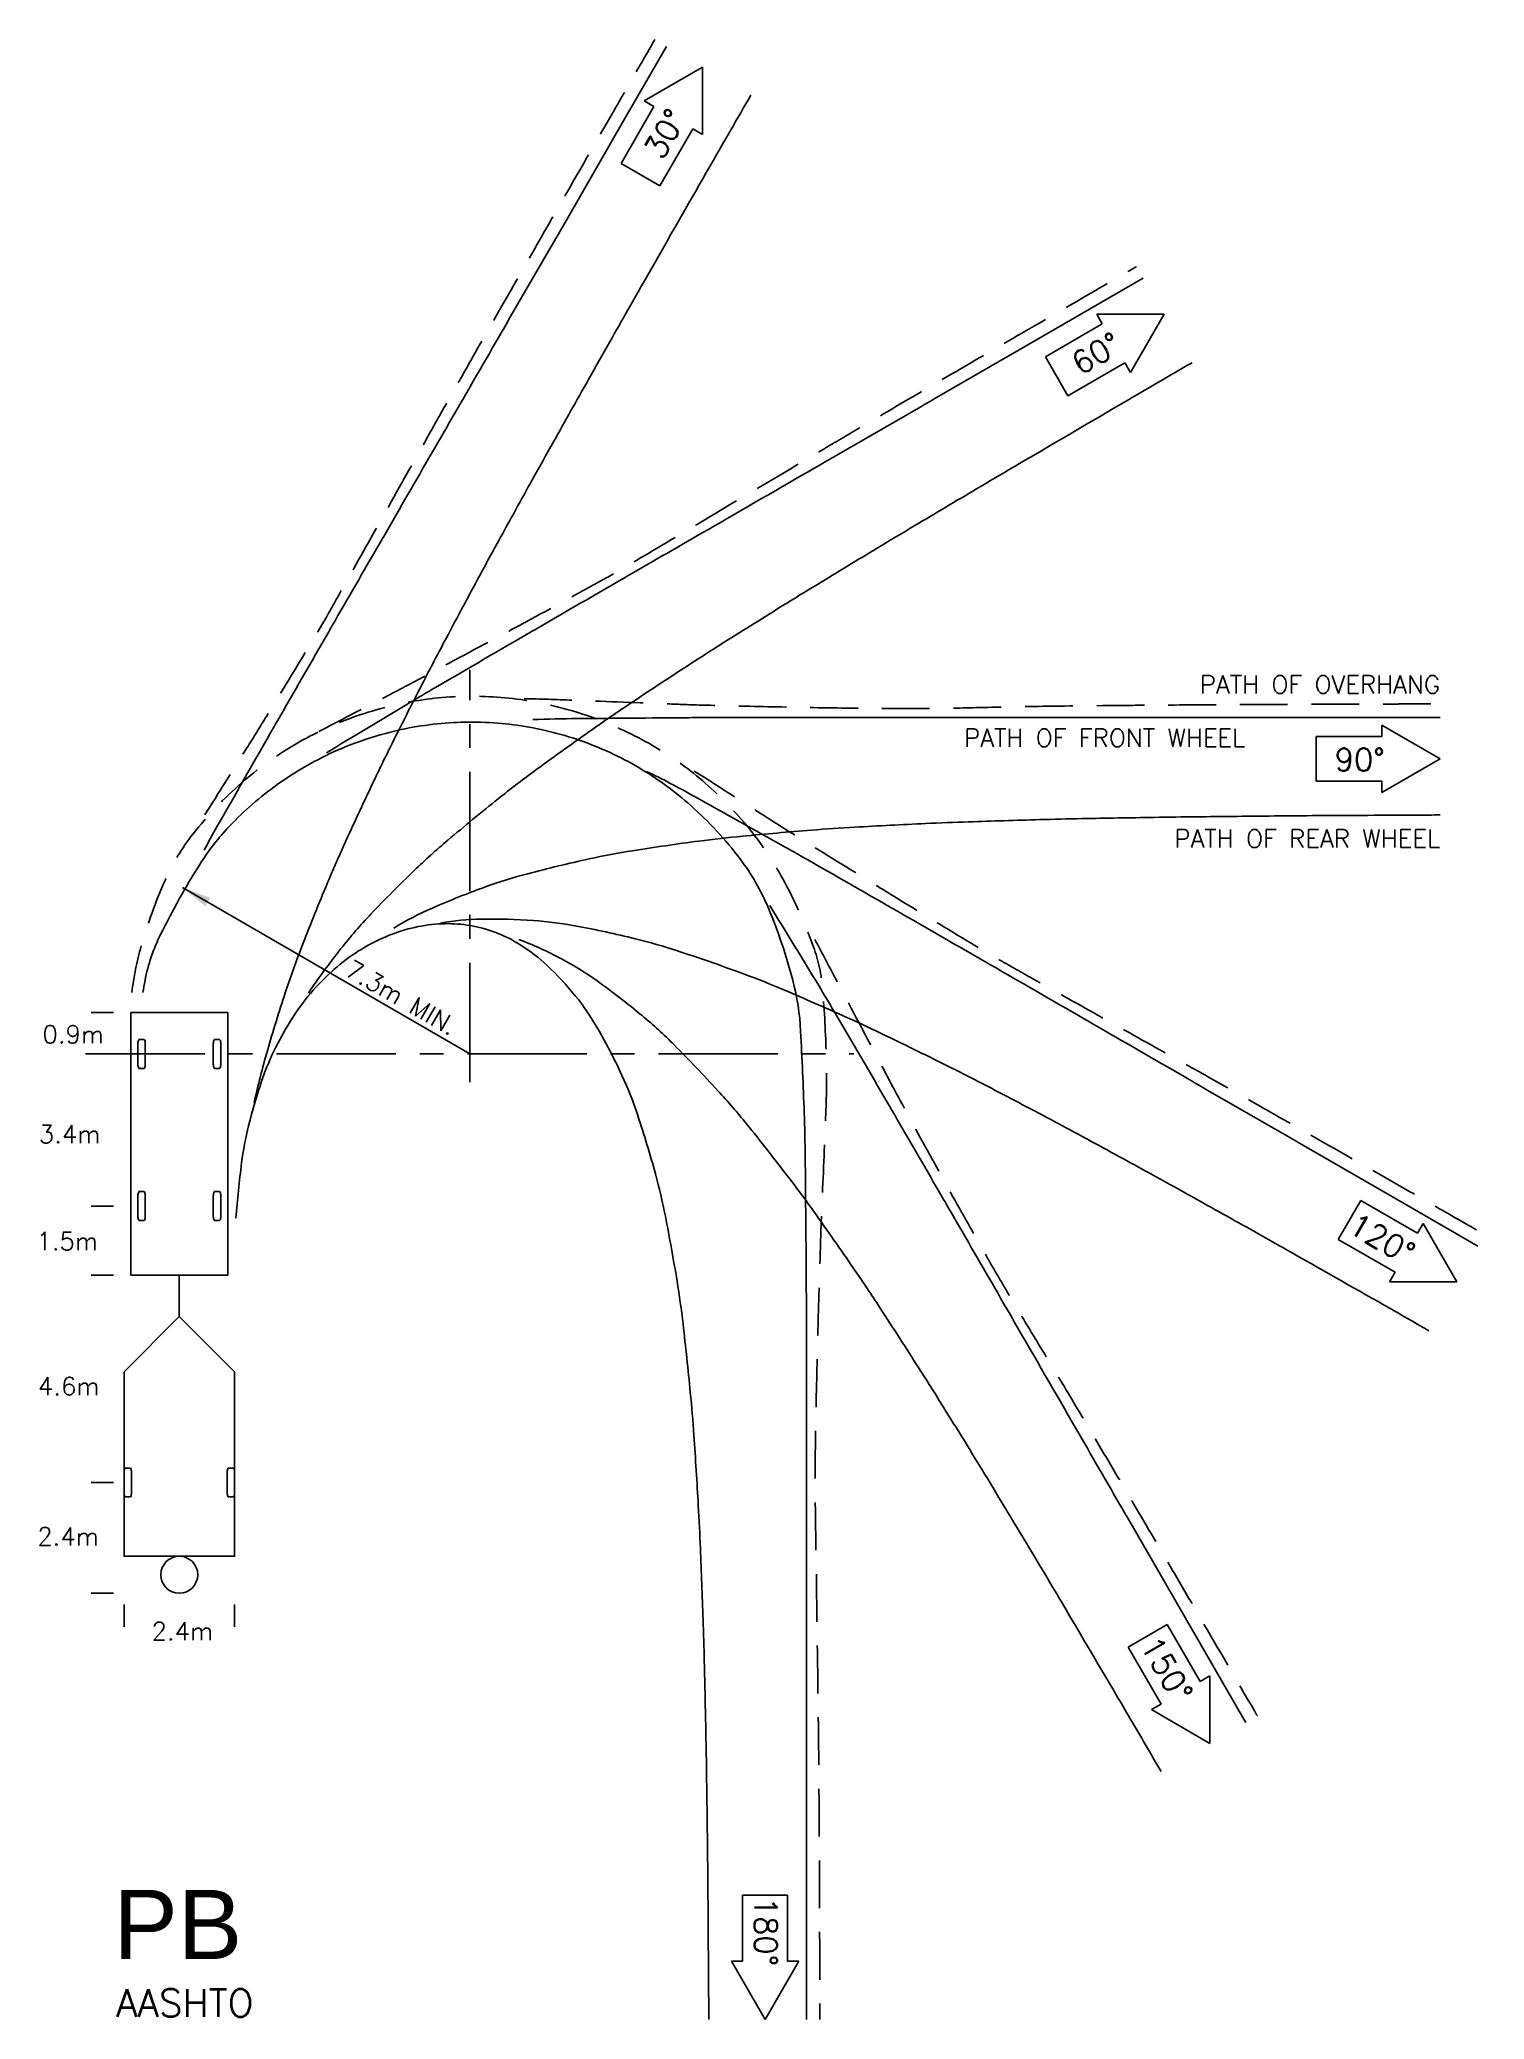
# Model space of a CAD drawing. Extents: x -9.5 to 22.3, y -21.2 to 22.3.
import ezdxf
from ezdxf.enums import TextEntityAlignment as Align

# ---------------------------------------------------------------- set-up
doc = ezdxf.new("R2010")
doc.units = 0
doc.header["$LTSCALE"] = 2.1
doc.header["$MEASUREMENT"] = 0
doc.linetypes.add('CENTER', pattern=[2, 1.25, -0.25, 0.25, -0.25])
doc.linetypes.add('DASHED', pattern=[0.75, 0.5, -0.25])
for name, color, linetype in [('DIMS', 1, 'CONTINUOUS'), ('OVERHANG', 2, 'DASHED'), ('TEXT', 4, 'CONTINUOUS'), ('VEHICLE', 7, 'CONTINUOUS'), ('WHEELS', 3, 'CONTINUOUS')]:
    doc.layers.add(name, color=color, linetype=linetype)
doc.styles.add('SANSSERIF', font='SAS_____.pfb', dxfattribs={"height": 2})
doc.styles.get("Standard").update_dxf_attribs({"font": 'ROMANS.shx', "height": 2})

msp = doc.modelspace()

# ---------------------------------------------------------------- linework, layer by layer
at = {"layer": 'DIMS', "linetype": 'CENTER'}
for p, q in [((0, -0.617), (0, 8.454)), ((-8.451, 0), (8.451, 0))]:
    msp.add_line(p, q, dxfattribs=at)
at = {"layer": 'DIMS'}
for p, q in [((-6.315, 3.662), (0, 0)), ((-7.836, 0.912), (-8.33, 0.912)), ((-7.836, -3.346), (-8.33, -3.346)), ((-7.836, -4.867), (-8.33, -4.867)), ((-7.836, -9.429), (-8.33, -9.429)), ((-7.836, -11.863), (-8.33, -11.863)), ((-7.604, -12.604), (-7.604, -12.11)), ((-5.171, -12.604), (-5.171, -12.11))]:
    msp.add_line(p, q, dxfattribs=at)
msp.add_solid([(-5.816, 3.249), (-5.709, 3.434), (-6.315, 3.662)], dxfattribs=at)
at = {"layer": 'OVERHANG', "flags": 128}
for points in [[(-5.825, 5.261, -0.00173), (-4.903, 6.732, 0.003668), (-4.471, 7.428, 0.001362), (-3.355, 9.267, 0.007348), (-3.153, 9.612, 0.000352), (-2.768, 10.296, 0.000157), (-1.906, 11.83, 0.000116), (-0.961, 13.515, -0.000365), (-0.661, 14.05, -0.00109), (-0.236, 14.801, -0.000559), (0.598, 16.264, -0.00017), (1.415, 17.694, -0.000312), (1.863, 18.475, -0.000105), (1.869, 18.486, -0.000001), (3.131, 20.683, -0.000244), (3.412, 21.172, -0.000104), (4.072, 22.317)], [(-3.317, 7.093, -0.002555), (-1.919, 7.823, 0.004007), (-1.028, 8.29, 0.000214), (0.777, 9.258, 0.000834), (1.239, 9.507, 0.002441), (2.935, 10.435, 0.007458), (3.484, 10.75, 0.000571), (4.319, 11.246, -0.00035), (5.68, 12.057, -0.000023), (7.669, 13.239, -0.00022), (7.879, 13.363, -0.001139), (8.658, 13.823, -0.000622), (10.086, 14.659, -0.000186), (11.464, 15.463, -0.000308), (12.298, 15.948, -0.000099), (12.423, 16.02, -0.000006), (14.513, 17.233, -0.000253), (14.523, 17.239, -0.000017), (14.668, 17.323)], [(-7.431, 1.351, -0.040264), (-7.226, 2.373, -0.034836), (-6.701, 3.818, -0.06181), (-6.086, 4.84, -0.04746), (-5.018, 5.964, -0.044673), (-3.893, 6.779, -0.045008), (-2.649, 7.376, -0.044708), (-1.287, 7.751, -0.045943), (0.083, 7.87, -0.044907), (1.463, 7.739, -0.044435), (2.812, 7.362, -0.043198), (4.094, 6.745, -0.045829), (5.181, 5.959, -0.043173), (6.144, 4.959, -0.044988), (6.887, 3.851, -0.038751), (7.56, 2.357, -0.066243), (7.763, 1.417, -0.01393), (7.841, -0.036, -0.015965), (7.833, -1.306, -0.001977), (7.752, -3.195, 0.00392), (7.716, -4.148, 0.000528), (7.661, -5.989, 0.001064), (7.637, -6.903, 0.002411), (7.598, -8.89, 0.006742), (7.597, -9.601, 0.000852), (7.612, -10.653, -0.000561), (7.635, -12.25, -0.000047), (7.667, -14.617, -0.000392), (7.67, -14.899, -0.001126), (7.679, -15.813, -0.000592), (7.69, -17.552, -0.000182), (7.69, -17.605, -0.000004), (7.7, -20.206, -0.000464), (7.701, -20.434, -0.000131), (7.703, -21.241)], [(1.194, 7.818, -0.0028), (2.255, 7.784, -0.000686), (4.245, 7.706, 0.002209), (4.863, 7.683, 0.002092), (5.859, 7.656, 0.001305), (7.455, 7.622, 0.002395), (9.12, 7.6, 0.004352), (10.036, 7.6, 0.004862), (11.224, 7.621, -0.004177), (12.607, 7.649, -0.000302), (14.509, 7.669, -0.000852), (15.183, 7.675, -0.000237), (16.884, 7.686, -0.000459), (17.761, 7.69, -0.000161), (17.799, 7.69, -0.000002), (20.34, 7.699, -0.00038), (20.562, 7.7, -0.000107), (21.346, 7.701)], [(4.94, 6.223, -0.002446), (6.385, 5.3, 0.004441), (7.183, 4.795, 0.0004), (8.782, 3.805, 0.001001), (9.422, 3.412, 0.002137), (11.031, 2.435, 0.005506), (11.661, 2.066, 0.00151), (12.384, 1.656, 0.000713), (13.919, 0.794, 0.000493), (15.473, -0.073, -0.00108), (16.181, -0.47, -0.000776), (17.242, -1.069, -0.000686), (18.44, -1.75, -0.00022), (18.465, -1.764, -0.000002), (20.696, -3.039, -0.000483), (21.176, -3.315, -0.000203), (22.318, -3.971)], [(7.591, 2.517, -0.000686), (8.088, 1.581, -0.000207), (9.054, -0.246, 0.000674), (9.351, -0.807, 0.003154), (9.814, -1.665, 0.001823), (10.629, -3.141, 0.002743), (11.391, -4.49, 0.003929), (11.935, -5.425, 0.003294), (12.604, -6.536, -0.003247), (13.282, -7.663, -0.000329), (14.243, -9.287, -0.000847), (14.615, -9.919, -0.00029), (15.461, -11.362, -0.00051), (15.94, -12.182, -0.000153), (16.073, -12.411, -0.000017), (17.259, -14.45, -0.000324), (17.262, -14.456, -0.000016), (17.324, -14.564)]]:
    msp.add_lwpolyline(points, format="xyb", dxfattribs=at)
at = {"layer": 'TEXT'}
for p, q in [((3.837, 20.97), (5.121, 21.711)), ((5.121, 20.228), (5.121, 21.711)), ((4.051, 20.846), (3.837, 20.97)), ((3.328, 19.594), (4.051, 20.846)), ((4.184, 19.099), (4.907, 20.352)), ((4.907, 20.352), (5.121, 20.228)), ((3.328, 19.594), (4.184, 19.099)), ((13.913, 16.062), (13.79, 16.276)), ((13.79, 16.276), (15.273, 16.276)), ((14.531, 14.992), (15.273, 16.276)), ((12.661, 15.339), (13.913, 16.062)), ((12.661, 15.339), (13.155, 14.483)), ((13.155, 14.483), (14.408, 15.206)), ((14.408, 15.206), (14.531, 14.992)), ((18.616, 6.987), (18.616, 5.999)), ((18.616, 6.987), (20.062, 6.987)), ((20.062, 6.987), (20.062, 7.235)), ((20.062, 7.235), (21.346, 6.493)), ((20.062, 5.752), (21.346, 6.493)), ((18.616, 5.999), (20.062, 5.999)), ((20.062, 5.999), (20.062, 5.752)), ((19.598, -3.223), (19.103, -4.079)), ((19.598, -3.223), (20.85, -3.946)), ((20.85, -3.946), (20.973, -3.732)), ((20.973, -3.732), (21.715, -5.016)), ((19.103, -4.079), (20.356, -4.802)), ((20.356, -4.802), (20.232, -5.016)), ((20.232, -5.016), (21.715, -5.016)), ((15.343, -12.555), (14.486, -13.05)), ((15.343, -12.555), (16.066, -13.808)), ((14.486, -13.05), (15.21, -14.302)), ((16.066, -13.808), (16.28, -13.684)), ((16.28, -13.684), (16.28, -15.167)), ((15.21, -14.302), (14.996, -14.426)), ((14.996, -14.426), (16.28, -15.167)), ((6.991, -18.51), (6.003, -18.51)), ((6.003, -18.51), (6.003, -19.957)), ((6.991, -18.51), (6.991, -19.957)), ((6.003, -19.957), (5.756, -19.957)), ((5.756, -19.957), (6.497, -21.241)), ((7.238, -19.957), (6.497, -21.241)), ((6.991, -19.957), (7.238, -19.957))]:
    msp.add_line(p, q, dxfattribs=at)
at = {"layer": 'VEHICLE'}
msp.add_line((-6.388, -5.779), (-6.388, -4.867), dxfattribs=at)
for points in [[(-5.323, 0.912), (-5.323, -4.867), (-7.452, -4.867), (-7.452, 0.912)], [(-6.388, -5.779), (-7.604, -6.996), (-7.604, -11.051), (-5.171, -11.051), (-5.171, -6.996)]]:
    msp.add_lwpolyline(points, close=True, dxfattribs=at)
for points in [[(-7.136, -0.228, -0.14), (-7.156, -0.313, -0.24), (-7.167, -0.317), (-7.269, -0.317, -0.24), (-7.28, -0.313, -0.14), (-7.3, -0.228), (-7.3, 0.228, -0.14), (-7.28, 0.313, -0.24), (-7.269, 0.317), (-7.167, 0.317, -0.24), (-7.156, 0.313, -0.14), (-7.136, 0.228)], [(-5.475, -0.228, -0.14), (-5.495, -0.313, -0.24), (-5.507, -0.317), (-5.608, -0.317, -0.24), (-5.62, -0.313, -0.14), (-5.64, -0.228), (-5.64, 0.228, -0.14), (-5.62, 0.313, -0.24), (-5.608, 0.317), (-5.507, 0.317, -0.24), (-5.495, 0.313, -0.14), (-5.475, 0.228)], [(-7.3, -3.118, -0.14), (-7.28, -3.033, -0.24), (-7.269, -3.029), (-7.167, -3.029, -0.24), (-7.156, -3.033, -0.14), (-7.136, -3.118), (-7.136, -3.574, -0.14), (-7.156, -3.659, -0.24), (-7.167, -3.663), (-7.269, -3.663, -0.24), (-7.28, -3.659, -0.14), (-7.3, -3.574)], [(-5.64, -3.118, -0.14), (-5.62, -3.033, -0.24), (-5.608, -3.029), (-5.507, -3.029, -0.24), (-5.495, -3.033, -0.14), (-5.475, -3.118), (-5.475, -3.574, -0.14), (-5.495, -3.659, -0.24), (-5.507, -3.663), (-5.608, -3.663, -0.24), (-5.62, -3.659, -0.14), (-5.64, -3.574)], [(-7.604, -9.201, -0.14), (-7.584, -9.116, -0.24), (-7.573, -9.112), (-7.471, -9.112, -0.24), (-7.46, -9.116, -0.14), (-7.44, -9.201), (-7.44, -9.657, -0.14), (-7.46, -9.742, -0.24), (-7.471, -9.746), (-7.573, -9.746, -0.24), (-7.584, -9.742, -0.14), (-7.604, -9.657)], [(-5.336, -9.201, -0.14), (-5.315, -9.116, -0.24), (-5.304, -9.112), (-5.203, -9.112, -0.24), (-5.191, -9.116, -0.14), (-5.171, -9.201), (-5.171, -9.657, -0.14), (-5.191, -9.742, -0.24), (-5.203, -9.746), (-5.304, -9.746, -0.24), (-5.315, -9.742, -0.14), (-5.336, -9.657)]]:
    msp.add_lwpolyline(points, format="xyb", close=True, dxfattribs=at)
msp.add_circle((-6.388, -11.457), 0.406, dxfattribs=at)
at = {"layer": 'WHEELS', "flags": 128}
for points in [[(-5.842, 4.481, -0.008737), (-5.554, 5.008, -0.000127), (-4.394, 7.046, -0.001039), (-4.251, 7.295, -0.000028), (-3.102, 9.29, -0.000232), (-2.963, 9.531, -0.000012), (-1.922, 11.337, -0.000052), (-1.686, 11.746, -0.000003), (-0.645, 13.548, -0.000012), (-0.413, 13.95, -0.000001), (0.626, 15.75, -0.000003), (0.856, 16.149), (2.125, 18.346), (3.393, 20.542), (4.331, 22.167)], [(-4.742, -1.069, -0.015641), (-4.452, 0.07, -0.00974), (-4.057, 1.345, -0.012268), (-3.7, 2.343, -0.00609), (-3.168, 3.67, -0.008574), (-2.763, 4.601, -0.00375), (-2.136, 5.952, -0.005635), (-1.702, 6.842, -0.002278), (-1.011, 8.205, -0.003571), (-0.56, 9.068, -0.001365), (0.172, 10.438, -0.002203), (0.632, 11.283, -0.000805), (1.383, 12.645, -0.001329), (1.842, 13.468, -0.000488), (2.613, 14.84, -0.000805), (3.082, 15.67, -0.000287), (3.865, 17.047, -0.000479), (4.334, 17.87, -0.000167), (4.349, 17.897, -0.000002), (5.592, 20.068, -0.000378), (5.736, 20.318, -0.000121), (6.184, 21.098)], [(-3.148, 6.627, -0.000974), (-1.383, 7.69, -0.00313), (-0.831, 8.017, -0.000083), (1.198, 9.2, -0.000727), (1.43, 9.334, -0.000039), (3.235, 10.379, -0.000166), (3.657, 10.623, -0.000008), (5.462, 11.665, -0.000037), (5.868, 11.9, -0.000002), (7.67, 12.94, -0.000008), (8.071, 13.172, 0), (9.87, 14.211, -0.000002), (10.269, 14.441), (12.466, 15.709), (14.662, 16.977), (14.816, 17.066)], [(-3.549, 1.338, -0.018567), (-2.832, 2.318, -0.022381), (-2.172, 3.079, -0.011591), (-1.22, 4.038, -0.015791), (-0.483, 4.702, -0.007067), (0.632, 5.619, -0.010422), (1.409, 6.214, -0.004255), (2.628, 7.091, -0.006604), (3.425, 7.639, -0.002542), (4.708, 8.487, -0.00408), (5.515, 9.005, -0.001506), (6.838, 9.834, -0.002472), (7.648, 10.332, -0.000883), (8.986, 11.143, -0.001474), (9.79, 11.625, -0.00053), (11.15, 12.433, -0.000883), (11.968, 12.916, -0.000309), (11.997, 12.933, -0.000004), (14.155, 14.198, -0.000696), (14.688, 14.51, -0.00031), (15.889, 15.209)], [(1.385, 7.358, -0.005956), (2.372, 7.379, -0.000162), (4.758, 7.398, -0.001446), (5.025, 7.4, -0.000081), (7.112, 7.404, -0.000335), (7.618, 7.404, -0.000017), (9.707, 7.405, -0.000075), (10.182, 7.405, -0.000004), (12.267, 7.406, -0.000017), (12.732, 7.406, -0.000001), (14.815, 7.406, -0.000004), (15.276, 7.406), (17.816, 7.406), (20.355, 7.406), (21.346, 7.406)], [(-7.189, 1.351, -0.007801), (-7.142, 1.619, -0.067126), (-6.801, 2.628, -0.025531), (-5.938, 4.17, -0.045904), (-5.34, 4.951, -0.048421), (-4.308, 5.873, -0.047193), (-3.089, 6.6, -0.048957), (-1.771, 7.075, -0.048131), (-0.363, 7.291, -0.04911), (1.046, 7.231, -0.048657), (2.43, 6.895, -0.049177), (3.717, 6.3, -0.049058), (4.865, 5.463, -0.049092), (5.947, 4.29, -0.062698), (6.57, 3.206, -0.03514), (7.105, 1.625, -0.051407), (7.279, 0.496, -0.003595), (7.357, -1.296, -0.006587), (7.379, -2.275, -0.000199), (7.401, -4.643, -0.001623), (7.403, -4.932, -0.000093), (7.407, -7.015, -0.000378), (7.408, -7.526, -0.000019), (7.409, -9.612, -0.000085), (7.409, -10.089, -0.000004), (7.409, -12.171, -0.000019), (7.409, -12.636, -0.000001), (7.409, -14.716, -0.000004), (7.409, -15.177), (7.409, -17.715), (7.409, -20.251), (7.409, -21.241)], [(3.888, 6.218, -0.013365), (4.928, 5.675, -0.000444), (6.927, 4.559, -0.00254), (7.276, 4.362, -0.000111), (9.183, 3.269, -0.000593), (9.542, 3.063, -0.000031), (11.352, 2.02, -0.000134), (11.771, 1.779, -0.000007), (13.578, 0.736, -0.00003), (13.983, 0.502, -0.000001), (15.787, -0.54, -0.000007), (16.187, -0.771, 0), (17.99, -1.812, -0.000001), (18.388, -2.041), (20.587, -3.311), (22.171, -4.226)], [(-1.671, 2.771, -0.030713), (-0.821, 3.21, -0.017185), (0.347, 3.677, -0.02222), (1.276, 3.966, -0.010376), (2.627, 4.292, -0.014849), (3.582, 4.472, -0.006186), (5.041, 4.684, -0.009457), (5.999, 4.792, -0.003672), (7.518, 4.924, -0.005853), (8.472, 4.989, -0.002167), (10.025, 5.069, -0.003547), (10.974, 5.107, -0.001265), (12.534, 5.155, -0.002112), (13.468, 5.177, -0.00076), (15.048, 5.205, -0.001266), (15.996, 5.218, -0.000443), (17.586, 5.235, -0.000747), (18.529, 5.243, -0.000257), (18.717, 5.244, -0.000021), (21.065, 5.257, -0.000566), (21.092, 5.257, -0.000059), (21.346, 5.258)], [(6.599, 3.265, -0.001347), (7.677, 1.503, -0.004184), (8.017, 0.932, -0.00014), (9.184, -1.062, -0.000994), (9.347, -1.342, -0.000054), (10.393, -3.149, -0.000228), (10.641, -3.578, -0.000012), (11.685, -5.385, -0.000051), (11.921, -5.794, -0.000003), (12.963, -7.598, -0.000011), (13.195, -8, -0.000001), (14.236, -9.803, -0.000003), (14.467, -10.202), (15.737, -12.401), (17.006, -14.6), (17.07, -14.711)], [(-5.146, -3.614, -0.010752), (-5.017, -2.393, -0.028467), (-4.865, -1.579, -0.02257), (-4.571, -0.577, -0.033678), (-4.264, 0.152, -0.030953), (-3.831, 0.895, -0.037307), (-3.382, 1.47, -0.03692), (-2.847, 1.976, -0.039944), (-2.304, 2.351, -0.039948), (-1.709, 2.635, -0.042594), (-1.132, 2.801, -0.043084), (-0.542, 2.866, -0.048024), (0.007, 2.826, -0.046894), (0.552, 2.679, -0.05254), (1.122, 2.395, -0.045591), (1.703, 1.946, -0.036852), (2.321, 1.282, -0.038064), (2.816, 0.556, -0.02264), (3.349, -0.475, -0.027818), (3.696, -1.353, -0.013255), (4.084, -2.637, -0.018569), (4.303, -3.569, -0.007735), (4.56, -4.996, -0.01176), (4.692, -5.941, -0.004535), (4.852, -7.446, -0.007234), (4.931, -8.391, -0.002657), (5.028, -9.938, -0.00436), (5.075, -10.881, -0.001546), (5.132, -12.438, -0.002586), (5.159, -13.369, -0.000926), (5.194, -14.948, -0.001546), (5.21, -15.894, -0.000538), (5.23, -17.485, -0.000909), (5.239, -18.426, -0.000311), (5.241, -18.65, -0.00003), (5.257, -20.961, -0.000682), (5.257, -20.987, -0.000071), (5.258, -21.241)], [(-0.64, 2.881, -0.037347), (0.254, 2.966, -0.02323), (1.403, 2.936, -0.02809), (2.346, 2.814, -0.013967), (3.641, 2.535, -0.019179), (4.568, 2.269, -0.008255), (5.927, 1.798, -0.012344), (6.822, 1.446, -0.004872), (8.202, 0.846, -0.007679), (9.068, 0.444, -0.002865), (10.456, -0.236, -0.004665), (11.301, -0.666, -0.001668), (12.677, -1.388, -0.002779), (13.499, -1.829, -0.001002), (14.88, -2.583, -0.001667), (15.708, -3.041, -0.000585), (17.091, -3.814, -0.000985), (17.912, -4.276, -0.00034), (17.969, -4.309, -0.000009), (20.112, -5.525, -0.000767), (20.347, -5.659, -0.00024), (21.096, -6.088)], [(1.08, 2.52, -0.029811), (2.018, 2.092, -0.033408), (2.801, 1.607, -0.018005), (3.79, 0.844, -0.023496), (4.497, 0.199, -0.010568), (5.46, -0.81, -0.015355), (6.087, -1.537, -0.006199), (7.003, -2.701, -0.009616), (7.571, -3.469, -0.003644), (8.447, -4.724, -0.005878), (8.976, -5.513, -0.002136), (9.823, -6.823, -0.003529), (10.328, -7.622, -0.001241), (11.15, -8.953, -0.002087), (11.634, -9.748, -0.000743), (12.45, -11.106, -0.001244), (12.934, -11.918, -0.000432), (12.958, -11.96, -0.000008), (14.221, -14.1, -0.000972), (14.523, -14.614, -0.000427), (15.207, -15.787)]]:
    msp.add_lwpolyline(points, format="xyb", dxfattribs=at)

# ---------------------------------------------------------------- texts
at = {"layer": 'TEXT'}
for s, height, rotation, p in [('30%%d', 0.4943, 60, (4.237, 19.645)), ('60%%d', 0.4943, 30, (13.428, 14.922)), ('7.3m MIN.', 0.3954, 330, (-2.776, 1.747)), ('120%%d', 0.4943, 330, (19.281, -3.9)), ('150%%d', 0.4943, 300, (14.734, -13)), ('180%%d', 0.4943, 270, (6.265, -18.546))]:
    msp.add_text(s, height=height, rotation=rotation, dxfattribs=at).set_placement(p)
for s, height, p in [('PATH OF OVERHANG', 0.39542, (21.346, 7.931)), ('PATH OF FRONT WHEEL', 0.39542, (17.059, 6.757)), ('PATH OF REAR WHEEL', 0.39542, (21.346, 4.54)), ('0.9m', 0.3954, (-8.043, 0.234)), ('3.4m', 0.3954, (-8.123, -1.962)), ('1.5m', 0.3954, (-8.175, -4.316)), ('4.6m', 0.3954, (-8.143, -7.507)), ('2.4m', 0.3954, (-8.156, -10.811)), ('2.4m', 0.3954, (-5.643, -12.897))]:
    msp.add_text(s, height=height, dxfattribs=at).set_placement(p, align=Align.RIGHT)
for s, height, p in [('90%%d', 0.4943, (19.027, 6.231)), ('AASHTO', 0.6083, (-7.778, -21.184))]:
    msp.add_text(s, height=height, dxfattribs=at).set_placement(p)
at = {"layer": 'TEXT', "style": 'SANSSERIF'}
msp.add_text('PB', height=1.5208, dxfattribs=at).set_placement((-7.838, -19.913))

doc.saveas('drawing.dxf')
